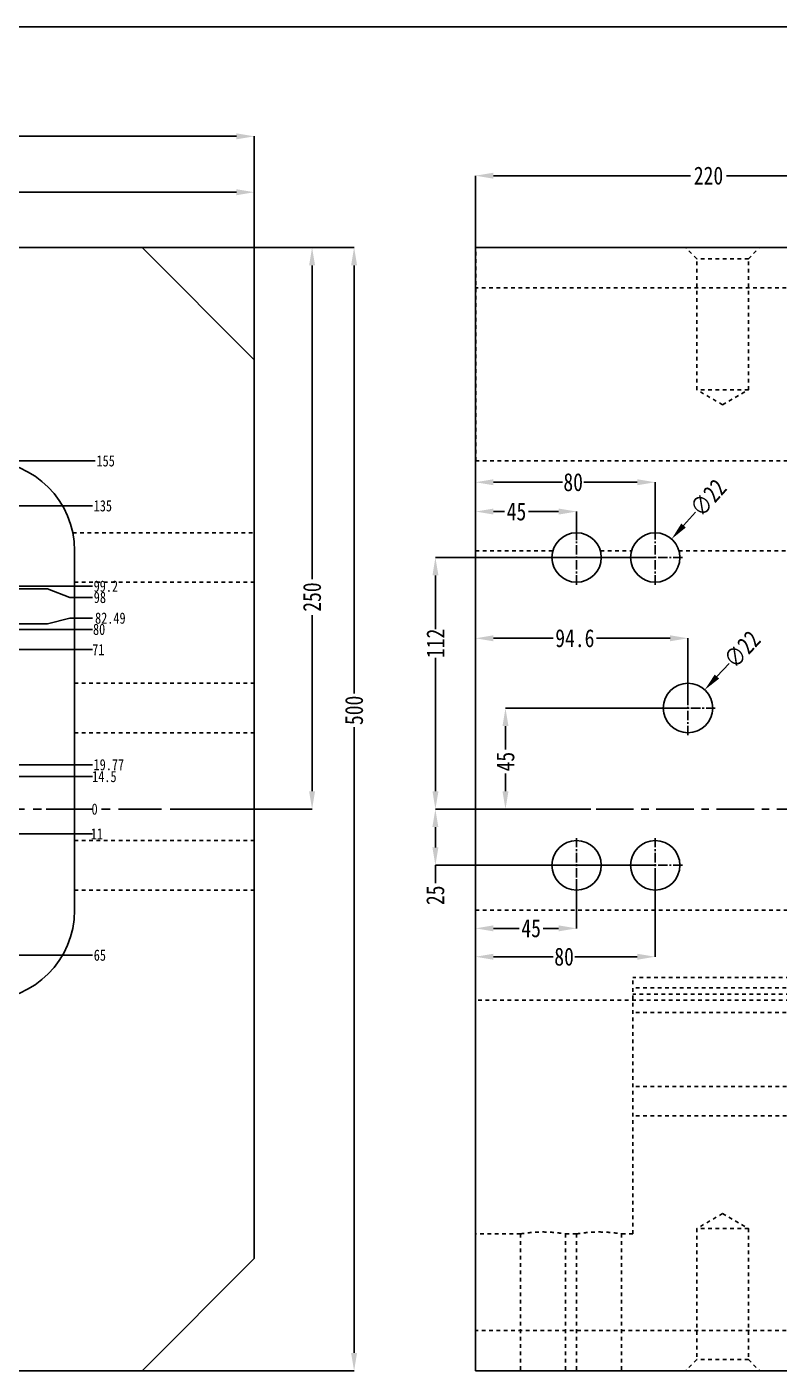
# Model space of a CAD drawing. Header units: millimetres. Extents: x 1803 to 4269, y -6912 to 1836.
# Drawn here: x 3053 to 3388, y -4377 to -3779 of the extents above; entities that cross this region are included whole.
import ezdxf

# ---------------------------------------------------------------- set-up
doc = ezdxf.new("R2010")
doc.units = ezdxf.units.MM
doc.header["$LTSCALE"] = 16.335
doc.header["$PDMODE"] = 3
doc.header["$PDSIZE"] = 0.3125
doc.linetypes.add('CENTER', pattern=[0.6, 0.375, -0.075, 0.075, -0.075])
doc.linetypes.add('HIDDEN', pattern=[0.2, 0.1, -0.1])
doc.layers.get('0').update_dxf_attribs({"linetype": 'CONTINUOUS'})
doc.layers.get('Defpoints').update_dxf_attribs({"linetype": 'CONTINUOUS'})
doc.layers.add('DEFAULT_2', color=8, linetype='HIDDEN')
doc.styles.get("Standard").update_dxf_attribs({"font": 'txt', "width": 0.8})
doc.dimstyles.new('11', dxfattribs={"dimtxt": 8, "dimasz": 8, "dimexe": 0, "dimexo": 0, "dimgap": 0, "dimtad": 0, "dimdsep": 46, "dimtxsty": 'Standard', "dimcen": 0, "dimclrd": 4, "dimclre": 4, "dimclrt": 6, "dimazin": 0, "dimtp": 0.01, "dimtm": 0.01, "dimtfac": 1, "dimtofl": 0, "dimtmove": 0, "dimatfit": 3, "dimfxl": 0, "dimtolj": 1, "dimarcsym": 0})

# ---------------------------------------------------------------- blocks, each defined once
blk = doc.blocks.new('*D917')
at = {"color": 4, "lineweight": -2}
for p, q in [((3252.61, -3876.76), (3252.61, -3844.82)), ((3260.61, -3844.82), (3348.35, -3844.82)), ((3464.61, -3844.82), (3364.35, -3844.82)), ((3472.61, -3876.76), (3472.61, -3844.82))]:
    blk.add_line(p, q, dxfattribs=at)
at = {"color": 4}
for points in [[(3260.61, -3843.49), (3260.61, -3846.15), (3252.61, -3844.82)], [(3464.61, -3843.49), (3464.61, -3846.15), (3472.61, -3844.82)]]:
    blk.add_solid(points, dxfattribs=at)
at = {"layer": 'Defpoints', "color": 0}
for p in [(3252.61, -3844.82), (3252.61, -3876.76), (3472.61, -3876.76)]:
    blk.add_point(p, dxfattribs=at)
at = {"color": 6, "insert": (3356.35, -3844.82), "char_height": 8, "attachment_point": 5}
blk.add_mtext('\\A1;220', dxfattribs=at)
blk = doc.blocks.new('*D919')
at = {"color": 4, "lineweight": -2}
blk.add_line((3350.53, -3994.56), (3345.22, -4000.54), dxfattribs=at)
at = {"color": 4}
blk.add_solid([(3344.22, -3999.66), (3346.22, -4001.43), (3339.91, -4006.53)], dxfattribs=at)
at = {"layer": 'Defpoints', "color": 0}
for p in [(3339.91, -4006.53), (3325.31, -4022.98)]:
    blk.add_point(p, dxfattribs=at)
at = {"color": 6, "insert": (3356.19, -3988.17), "char_height": 8, "attachment_point": 5, "rotation": 48.42147}
blk.add_mtext('\\A1;∅22', dxfattribs=at)
blk = doc.blocks.new('*D920')
at = {"color": 4, "lineweight": -2}
for p, q in [((3332.61, -4014.76), (3234.76, -4014.76)), ((3234.76, -4022.76), (3234.76, -4046.58)), ((3234.76, -4118.76), (3234.76, -4059.38)), ((3304.02, -4126.76), (3234.76, -4126.76))]:
    blk.add_line(p, q, dxfattribs=at)
at = {"color": 4}
for points in [[(3233.43, -4022.76), (3236.1, -4022.76), (3234.76, -4014.76)], [(3233.43, -4118.76), (3236.1, -4118.76), (3234.76, -4126.76)]]:
    blk.add_solid(points, dxfattribs=at)
at = {"layer": 'Defpoints', "color": 0}
for p in [(3332.61, -4014.76), (3234.76, -4126.76), (3304.02, -4126.76)]:
    blk.add_point(p, dxfattribs=at)
at = {"color": 6, "insert": (3234.76, -4052.98), "char_height": 8, "attachment_point": 5, "rotation": 90}
blk.add_mtext('\\A1;112', dxfattribs=at)
blk = doc.blocks.new('*D921')
at = {"color": 4, "lineweight": -2}
for p, q in [((3347.21, -4081.76), (3265.94, -4081.76)), ((3265.94, -4089.76), (3265.94, -4100.28)), ((3265.94, -4118.76), (3265.94, -4110.95)), ((3304.02, -4126.76), (3265.94, -4126.76))]:
    blk.add_line(p, q, dxfattribs=at)
at = {"color": 4}
for points in [[(3264.61, -4089.76), (3267.28, -4089.76), (3265.94, -4081.76)], [(3264.61, -4118.76), (3267.28, -4118.76), (3265.94, -4126.76)]]:
    blk.add_solid(points, dxfattribs=at)
at = {"layer": 'Defpoints', "color": 0}
for p in [(3347.21, -4081.76), (3265.94, -4126.76), (3304.02, -4126.76)]:
    blk.add_point(p, dxfattribs=at)
at = {"color": 6, "insert": (3265.94, -4105.61), "char_height": 8, "attachment_point": 5, "rotation": 90}
blk.add_mtext('\\A1;45', dxfattribs=at)
blk = doc.blocks.new('*D922')
at = {"color": 4, "lineweight": -2}
for p, q in [((3304.02, -4126.76), (3234.73, -4126.76)), ((3234.73, -4134.76), (3234.73, -4143.76)), ((3332.61, -4151.76), (3234.73, -4151.76)), ((3234.73, -4151.76), (3234.73, -4159.76))]:
    blk.add_line(p, q, dxfattribs=at)
at = {"color": 4}
for points in [[(3233.4, -4134.76), (3236.07, -4134.76), (3234.73, -4126.76)], [(3233.4, -4143.76), (3236.07, -4143.76), (3234.73, -4151.76)]]:
    blk.add_solid(points, dxfattribs=at)
at = {"layer": 'Defpoints', "color": 0}
for p in [(3304.02, -4126.76), (3234.73, -4151.76), (3332.61, -4151.76)]:
    blk.add_point(p, dxfattribs=at)
at = {"color": 6, "insert": (3234.73, -4165.09), "char_height": 8, "attachment_point": 5, "rotation": 90}
blk.add_mtext('\\A1;25', dxfattribs=at)
blk = doc.blocks.new('*D923')
at = {"color": 4, "lineweight": -2}
for p, q in [((3332.61, -4156.09), (3332.61, -4192.45)), ((3252.61, -4181.77), (3252.61, -4192.45)), ((3260.61, -4192.45), (3287.24, -4192.45)), ((3324.61, -4192.45), (3296.84, -4192.45))]:
    blk.add_line(p, q, dxfattribs=at)
at = {"color": 4}
for points in [[(3260.61, -4191.11), (3260.61, -4193.78), (3252.61, -4192.45)], [(3324.61, -4191.11), (3324.61, -4193.78), (3332.61, -4192.45)]]:
    blk.add_solid(points, dxfattribs=at)
at = {"layer": 'Defpoints', "color": 0}
for p in [(3332.61, -4156.09), (3252.61, -4181.77), (3252.61, -4192.45)]:
    blk.add_point(p, dxfattribs=at)
at = {"color": 6, "insert": (3292.04, -4192.45), "char_height": 8, "attachment_point": 5}
blk.add_mtext('\\A1;80', dxfattribs=at)
blk = doc.blocks.new('*D924')
at = {"color": 4, "lineweight": -2}
for p, q in [((3297.61, -4158.89), (3297.61, -4179.81)), ((3252.61, -4163.36), (3252.61, -4179.81)), ((3260.61, -4179.81), (3272.03, -4179.81)), ((3289.61, -4179.81), (3282.69, -4179.81))]:
    blk.add_line(p, q, dxfattribs=at)
at = {"color": 4}
for points in [[(3260.61, -4178.48), (3260.61, -4181.14), (3252.61, -4179.81)], [(3289.61, -4178.48), (3289.61, -4181.14), (3297.61, -4179.81)]]:
    blk.add_solid(points, dxfattribs=at)
at = {"layer": 'Defpoints', "color": 0}
for p in [(3297.61, -4158.89), (3252.61, -4163.36), (3252.61, -4179.81)]:
    blk.add_point(p, dxfattribs=at)
at = {"color": 6, "insert": (3277.36, -4179.81), "char_height": 8, "attachment_point": 5}
blk.add_mtext('\\A1;45', dxfattribs=at)
blk = doc.blocks.new('*D925')
at = {"color": 4, "lineweight": -2}
for p, q in [((3252.61, -4066.57), (3252.61, -4050.72)), ((3260.61, -4050.72), (3287.23, -4050.72)), ((3339.21, -4050.72), (3306.43, -4050.72)), ((3347.21, -4077.96), (3347.21, -4050.72))]:
    blk.add_line(p, q, dxfattribs=at)
at = {"color": 4}
for points in [[(3260.61, -4049.38), (3260.61, -4052.05), (3252.61, -4050.72)], [(3339.21, -4049.38), (3339.21, -4052.05), (3347.21, -4050.72)]]:
    blk.add_solid(points, dxfattribs=at)
at = {"layer": 'Defpoints', "color": 0}
for p in [(3252.61, -4050.72), (3252.61, -4066.57), (3347.21, -4077.96)]:
    blk.add_point(p, dxfattribs=at)
at = {"color": 6, "insert": (3296.83, -4050.72), "char_height": 8, "attachment_point": 5}
blk.add_mtext('\\A1;94.6', dxfattribs=at)
blk = doc.blocks.new('*D926')
at = {"color": 4, "lineweight": -2}
for p, q in [((3252.61, -3999.17), (3252.61, -3994.31)), ((3260.61, -3994.31), (3265.52, -3994.31)), ((3289.61, -3994.31), (3276.19, -3994.31)), ((3297.61, -4007.01), (3297.61, -3994.31))]:
    blk.add_line(p, q, dxfattribs=at)
at = {"color": 4}
for points in [[(3260.61, -3992.98), (3260.61, -3995.64), (3252.61, -3994.31)], [(3289.61, -3992.98), (3289.61, -3995.64), (3297.61, -3994.31)]]:
    blk.add_solid(points, dxfattribs=at)
at = {"layer": 'Defpoints', "color": 0}
for p in [(3252.61, -3994.31), (3252.61, -3999.17), (3297.61, -4007.01)]:
    blk.add_point(p, dxfattribs=at)
at = {"color": 6, "insert": (3270.85, -3994.31), "char_height": 8, "attachment_point": 5}
blk.add_mtext('\\A1;45', dxfattribs=at)
blk = doc.blocks.new('*D927')
at = {"color": 4, "lineweight": -2}
for p, q in [((3252.61, -3999.17), (3252.61, -3981.26)), ((3260.61, -3981.26), (3291.29, -3981.26)), ((3324.61, -3981.26), (3300.89, -3981.26)), ((3332.61, -4002.66), (3332.61, -3981.26))]:
    blk.add_line(p, q, dxfattribs=at)
at = {"color": 4}
for points in [[(3260.61, -3979.93), (3260.61, -3982.6), (3252.61, -3981.26)], [(3324.61, -3979.93), (3324.61, -3982.6), (3332.61, -3981.26)]]:
    blk.add_solid(points, dxfattribs=at)
at = {"layer": 'Defpoints', "color": 0}
for p in [(3332.61, -3981.26), (3252.61, -3999.17), (3332.61, -4002.66)]:
    blk.add_point(p, dxfattribs=at)
at = {"color": 6, "insert": (3296.09, -3981.26), "char_height": 8, "attachment_point": 5}
blk.add_mtext('\\A1;80', dxfattribs=at)
blk = doc.blocks.new('*D928')
at = {"color": 4, "lineweight": -2}
blk.add_line((3365.5, -4061.89), (3360.08, -4067.78), dxfattribs=at)
at = {"color": 4}
blk.add_solid([(3359.1, -4066.88), (3361.06, -4068.68), (3354.66, -4073.66)], dxfattribs=at)
at = {"layer": 'Defpoints', "color": 0}
for p in [(3354.66, -4073.66), (3339.76, -4089.85)]:
    blk.add_point(p, dxfattribs=at)
at = {"color": 6, "insert": (3371.28, -4055.62), "char_height": 8, "attachment_point": 5, "rotation": 47.35935}
blk.add_mtext('\\A1;∅22', dxfattribs=at)
blk = doc.blocks.new('*D930')
at = {"color": 4, "lineweight": -2}
for p, q in [((2484.12, -3926.76), (2484.12, -3827.3)), ((2492.12, -3827.3), (2770.84, -3827.3)), ((3146.12, -3827.3), (2786.84, -3827.3)), ((3154.12, -3926.76), (3154.12, -3827.3))]:
    blk.add_line(p, q, dxfattribs=at)
at = {"color": 4}
for points in [[(2492.12, -3825.97), (2492.12, -3828.64), (2484.12, -3827.3)], [(3146.12, -3825.97), (3146.12, -3828.64), (3154.12, -3827.3)]]:
    blk.add_solid(points, dxfattribs=at)
at = {"layer": 'Defpoints', "color": 0}
for p in [(2484.12, -3827.3), (2484.12, -3926.76), (3154.12, -3926.76)]:
    blk.add_point(p, dxfattribs=at)
at = {"color": 6, "insert": (2778.84, -3827.3), "char_height": 8, "attachment_point": 5}
blk.add_mtext('\\A1;670', dxfattribs=at)
blk = doc.blocks.new('*D931')
at = {"color": 4, "lineweight": -2}
for p, q in [((2819.12, -3876.76), (2819.12, -3852.19)), ((2827.12, -3852.19), (2918.6, -3852.19)), ((3146.12, -3852.19), (2935.67, -3852.19)), ((3154.12, -3926.76), (3154.12, -3852.19))]:
    blk.add_line(p, q, dxfattribs=at)
at = {"color": 4}
for points in [[(2827.12, -3850.86), (2827.12, -3853.53), (2819.12, -3852.19)], [(3146.12, -3850.86), (3146.12, -3853.53), (3154.12, -3852.19)]]:
    blk.add_solid(points, dxfattribs=at)
at = {"layer": 'Defpoints', "color": 0}
for p in [(2819.12, -3852.19), (2819.12, -3876.76), (3154.12, -3926.76)]:
    blk.add_point(p, dxfattribs=at)
at = {"color": 6, "insert": (2927.14, -3852.19), "char_height": 8, "attachment_point": 5}
blk.add_mtext('\\A1;335', dxfattribs=at)
blk = doc.blocks.new('*D932')
at = {"color": 4, "lineweight": -2}
for p, q in [((3104.12, -3876.76), (3179.84, -3876.76)), ((3179.84, -3884.76), (3179.84, -4024.36)), ((3179.84, -4118.76), (3179.84, -4040.36)), ((3120.52, -4126.76), (3179.84, -4126.76))]:
    blk.add_line(p, q, dxfattribs=at)
at = {"color": 4}
for points in [[(3178.5, -3884.76), (3181.17, -3884.76), (3179.84, -3876.76)], [(3178.5, -4118.76), (3181.17, -4118.76), (3179.84, -4126.76)]]:
    blk.add_solid(points, dxfattribs=at)
at = {"layer": 'Defpoints', "color": 0}
for p in [(3104.12, -3876.76), (3120.52, -4126.76), (3179.84, -4126.76)]:
    blk.add_point(p, dxfattribs=at)
at = {"color": 6, "insert": (3179.84, -4032.36), "char_height": 8, "attachment_point": 5, "rotation": 90}
blk.add_mtext('\\A1;250', dxfattribs=at)
blk = doc.blocks.new('*D933')
at = {"color": 4, "lineweight": -2}
for p, q in [((3104.12, -3876.76), (3198.55, -3876.76)), ((3198.55, -3884.76), (3198.55, -4075.31)), ((3198.55, -4368.76), (3198.55, -4090.25)), ((3104.12, -4376.76), (3198.55, -4376.76))]:
    blk.add_line(p, q, dxfattribs=at)
at = {"color": 4}
for points in [[(3197.21, -3884.76), (3199.88, -3884.76), (3198.55, -3876.76)], [(3197.21, -4368.76), (3199.88, -4368.76), (3198.55, -4376.76)]]:
    blk.add_solid(points, dxfattribs=at)
at = {"layer": 'Defpoints', "color": 0}
for p in [(3104.12, -3876.76), (3104.12, -4376.76), (3198.55, -4376.76)]:
    blk.add_point(p, dxfattribs=at)
at = {"color": 6, "insert": (3198.55, -4082.78), "char_height": 8, "attachment_point": 5, "rotation": 90}
blk.add_mtext('\\A1;500', dxfattribs=at)
blk = doc.blocks.new('*D938')
at = {"color": 4, "lineweight": -2}
blk.add_line((3061.42, -4126.76), (3082.01, -4126.76), dxfattribs=at)
at = {"layer": 'Defpoints', "color": 0}
for p in [(2819.12, -4126.76), (3061.42, -4126.76), (3082.01, -4126.76)]:
    blk.add_point(p, dxfattribs=at)
at = {"color": 6, "insert": (3083.01, -4126.76), "char_height": 5, "attachment_point": 5}
blk.add_mtext('\\A1;0', dxfattribs=at)
blk = doc.blocks.new('*D939')
at = {"color": 4, "lineweight": -2}
blk.add_line((2877.54, -4112.26), (3082.01, -4112.26), dxfattribs=at)
at = {"layer": 'Defpoints', "color": 0}
for p in [(2877.54, -4112.26), (3082.01, -4112.26), (2819.12, -4126.76)]:
    blk.add_point(p, dxfattribs=at)
at = {"color": 6, "insert": (3087.35, -4112.26), "char_height": 5, "attachment_point": 5}
blk.add_mtext('\\A1;14.5', dxfattribs=at)
blk = doc.blocks.new('*D940')
at = {"color": 4, "lineweight": -2}
blk.add_line((2932.25, -4106.99), (3082.01, -4106.99), dxfattribs=at)
at = {"layer": 'Defpoints', "color": 0}
for p in [(2932.25, -4106.99), (3082.01, -4106.99), (2819.12, -4126.76)]:
    blk.add_point(p, dxfattribs=at)
at = {"color": 6, "insert": (3089.35, -4106.99), "char_height": 5, "attachment_point": 5}
blk.add_mtext('\\A1;19.77', dxfattribs=at)
blk = doc.blocks.new('*D941')
at = {"color": 4, "lineweight": -2}
blk.add_line((2826.84, -4055.76), (3082.01, -4055.76), dxfattribs=at)
at = {"layer": 'Defpoints', "color": 0}
for p in [(2826.84, -4055.76), (3082.01, -4055.76), (2819.12, -4126.76)]:
    blk.add_point(p, dxfattribs=at)
at = {"color": 6, "insert": (3084.68, -4055.76), "char_height": 5, "attachment_point": 5}
blk.add_mtext('\\A1;71', dxfattribs=at)
blk = doc.blocks.new('*D942')
at = {"color": 4, "lineweight": -2}
blk.add_line((2966.71, -4046.76), (3082.01, -4046.76), dxfattribs=at)
at = {"layer": 'Defpoints', "color": 0}
for p in [(2966.71, -4046.76), (3082.01, -4046.76), (2819.12, -4126.76)]:
    blk.add_point(p, dxfattribs=at)
at = {"color": 6, "insert": (3085.01, -4046.76), "char_height": 5, "attachment_point": 5}
blk.add_mtext('\\A1;80', dxfattribs=at)
blk = doc.blocks.new('*D943')
at = {"color": 4, "lineweight": -2}
for p, q in [((2897.2, -4044.27), (3062.01, -4044.27)), ((3062.01, -4044.27), (3072.01, -4041.76)), ((3072.01, -4041.76), (3082.01, -4041.76))]:
    blk.add_line(p, q, dxfattribs=at)
at = {"layer": 'Defpoints', "color": 0}
for p in [(2897.2, -4044.27), (3082.01, -4041.76), (2819.12, -4126.76)]:
    blk.add_point(p, dxfattribs=at)
at = {"color": 6, "insert": (3090.01, -4041.76), "char_height": 5, "attachment_point": 5}
blk.add_mtext('\\A1;82.49', dxfattribs=at)
blk = doc.blocks.new('*D944')
at = {"color": 4, "lineweight": -2}
blk.add_line((2846.86, -4027.56), (3082.01, -4027.56), dxfattribs=at)
at = {"layer": 'Defpoints', "color": 0}
for p in [(2846.86, -4027.56), (3082.01, -4027.56), (2819.12, -4126.76)]:
    blk.add_point(p, dxfattribs=at)
at = {"color": 6, "insert": (3088.01, -4027.56), "char_height": 5, "attachment_point": 5}
blk.add_mtext('\\A1;99.2', dxfattribs=at)
blk = doc.blocks.new('*D945')
at = {"color": 4, "lineweight": -2}
for p, q in [((2951.12, -4028.76), (3062.01, -4028.76)), ((3062.01, -4028.76), (3072.01, -4032.56)), ((3072.01, -4032.56), (3082.01, -4032.56))]:
    blk.add_line(p, q, dxfattribs=at)
at = {"layer": 'Defpoints', "color": 0}
for p in [(2951.12, -4028.76), (3082.01, -4032.56), (2819.12, -4126.76)]:
    blk.add_point(p, dxfattribs=at)
at = {"color": 6, "insert": (3085.35, -4032.56), "char_height": 5, "attachment_point": 5}
blk.add_mtext('\\A1;98', dxfattribs=at)
blk = doc.blocks.new('*D946')
at = {"color": 4, "lineweight": -2}
blk.add_line((2899.12, -3991.76), (3082.01, -3991.76), dxfattribs=at)
at = {"layer": 'Defpoints', "color": 0}
for p in [(2899.12, -3991.76), (3082.01, -3991.76), (2819.12, -4126.76)]:
    blk.add_point(p, dxfattribs=at)
at = {"color": 6, "insert": (3086.68, -3991.76), "char_height": 5, "attachment_point": 5}
blk.add_mtext('\\A1;135', dxfattribs=at)
blk = doc.blocks.new('*D947')
at = {"color": 4, "lineweight": -2}
blk.add_line((2855.63, -4137.76), (3082.01, -4137.76), dxfattribs=at)
at = {"layer": 'Defpoints', "color": 0}
for p in [(2819.12, -4126.76), (2855.63, -4137.76), (3082.01, -4137.76)]:
    blk.add_point(p, dxfattribs=at)
at = {"color": 6, "insert": (3084.01, -4137.76), "char_height": 5, "attachment_point": 5}
blk.add_mtext('\\A1;11', dxfattribs=at)
blk = doc.blocks.new('*D948')
at = {"color": 4, "lineweight": -2}
blk.add_line((2899.12, -4191.76), (3082.01, -4191.76), dxfattribs=at)
at = {"layer": 'Defpoints', "color": 0}
for p in [(2819.12, -4126.76), (2899.12, -4191.76), (3082.01, -4191.76)]:
    blk.add_point(p, dxfattribs=at)
at = {"color": 6, "insert": (3085.35, -4191.76), "char_height": 5, "attachment_point": 5}
blk.add_mtext('\\A1;65', dxfattribs=at)
blk = doc.blocks.new('*D960')
at = {"color": 4, "lineweight": -2}
blk.add_line((2825.72, -3971.76), (3083.26, -3971.76), dxfattribs=at)
at = {"layer": 'Defpoints', "color": 0}
for p in [(2825.72, -3971.76), (3083.26, -3971.76), (2819.12, -4126.76)]:
    blk.add_point(p, dxfattribs=at)
at = {"color": 6, "insert": (3087.93, -3971.76), "char_height": 5, "attachment_point": 5}
blk.add_mtext('\\A1;155', dxfattribs=at)

msp = doc.modelspace()

# ---------------------------------------------------------------- linework, layer by layer
at = {"color": 7, "linetype": 'Continuous'}
for p, q in [((2534.12, -3876.755), (3104.12, -3876.755)), ((3154.12, -3926.755), (3104.12, -3876.755)), ((3252.61, -4376.755), (3252.61, -3876.755)), ((3252.61, -3876.755), (3472.61, -3876.755)), ((3154.12, -4326.755), (3154.12, -3926.755)), ((3074.12, -4171.755), (3074.12, -4011.755)), ((3104.12, -4376.755), (3154.12, -4326.755)), ((2534.12, -4376.755), (3104.12, -4376.755)), ((3252.61, -4376.755), (3472.61, -4376.755))]:
    msp.add_line(p, q, dxfattribs=at)
at = {"color": 1, "linetype": 'CENTER', "ltscale": 0.684175}
for p, q in [((3297.61, -4026.855), (3297.61, -4002.655)), ((3332.61, -4026.855), (3332.61, -4002.655)), ((3285.51, -4014.755), (3309.71, -4014.755)), ((3320.51, -4014.755), (3344.71, -4014.755)), ((3347.21, -4093.855), (3347.21, -4069.655)), ((3335.11, -4081.755), (3359.31, -4081.755)), ((3297.61, -4163.855), (3297.61, -4139.655)), ((3332.61, -4163.855), (3332.61, -4139.655)), ((3285.51, -4151.755), (3309.71, -4151.755)), ((3320.51, -4151.755), (3344.71, -4151.755))]:
    msp.add_line(p, q, dxfattribs=at)
at = {"color": 1, "linetype": 'CENTER', "ltscale": 3.109887}
msp.add_line((2484.12, -4126.755), (3154.12, -4126.755), dxfattribs=at)
at = {"color": 1, "linetype": 'CENTER', "ltscale": 2.7367}
msp.add_line((3252.61, -4126.755), (3472.61, -4126.755), dxfattribs=at)
msp.add_lwpolyline([(2396.352, -3778.604), (3565.026, -3778.604), (3565.026, -4759.09), (2396.352, -4759.09)], close=True)
at = {"color": 7, "linetype": 'Continuous'}
for centre in [(3297.61, -4014.755), (3332.61, -4014.755), (3347.21, -4081.755), (3297.61, -4151.755), (3332.61, -4151.755)]:
    msp.add_circle(centre, 11, dxfattribs=at)
for centre, start, end in [((3034.12, -4011.755), 0, 90), ((3034.12, -4171.755), 270, 0)]:
    msp.add_arc(centre, 40, start, end, dxfattribs=at)
at = {"layer": 'DEFAULT_2', "color": 8, "linetype": 'HIDDEN'}
for p, q in [((3252.71, -3971.755), (3252.71, -3876.755)), ((3351.11, -3881.755), (3346.11, -3876.755)), ((3374.11, -3881.755), (3379.11, -3876.755)), ((3351.11, -3940.116), (3351.11, -3881.755)), ((3374.11, -3881.755), (3351.11, -3881.755)), ((3374.11, -3940.116), (3374.11, -3881.755)), ((3472.61, -3894.755), (3252.61, -3894.755)), ((3362.61, -3946.755), (3351.11, -3940.116)), ((3374.11, -3940.116), (3351.11, -3940.116)), ((3362.61, -3946.755), (3374.11, -3940.116)), ((3252.61, -3971.755), (3392.61, -3971.755)), ((3073.311, -4003.755), (3154.12, -4003.755)), ((3252.61, -4011.755), (3287.027, -4011.755)), ((3308.193, -4011.755), (3322.027, -4011.755)), ((3343.193, -4011.755), (3392.61, -4011.755)), ((3074.12, -4025.755), (3154.12, -4025.755)), ((3074.12, -4070.755), (3154.12, -4070.755)), ((3074.12, -4092.755), (3154.12, -4092.755)), ((3074.12, -4140.755), (3154.12, -4140.755)), ((3074.12, -4162.755), (3154.12, -4162.755)), ((3252.61, -4171.755), (3392.61, -4171.755)), ((3392.61, -4201.755), (3322.61, -4201.755)), ((3322.61, -4315.805), (3322.61, -4201.755)), ((3472.61, -4206.255), (3322.61, -4206.255)), ((3392.61, -4211.755), (3252.61, -4211.755)), ((3392.61, -4209.089), (3322.61, -4209.089)), ((3472.61, -4217.255), (3322.61, -4217.255)), ((3459.61, -4250.255), (3322.61, -4250.255)), ((3459.61, -4263.255), (3322.61, -4263.255)), ((3362.61, -4306.755), (3351.11, -4313.395)), ((3362.61, -4306.755), (3374.11, -4313.395)), ((3272.61, -4315.805), (3252.61, -4315.805)), ((3272.61, -4315.805), (3272.61, -4376.755)), ((3297.61, -4315.805), (3292.61, -4315.805)), ((3292.61, -4315.805), (3292.61, -4376.755)), ((3297.61, -4315.805), (3297.61, -4376.755)), ((3322.61, -4315.805), (3317.61, -4315.805)), ((3317.61, -4315.805), (3317.61, -4376.755)), ((3374.11, -4313.395), (3351.11, -4313.395)), ((3351.11, -4313.395), (3351.11, -4371.755)), ((3374.11, -4313.395), (3374.11, -4371.755)), ((3472.61, -4358.755), (3252.61, -4358.755)), ((3351.11, -4371.755), (3346.11, -4376.755)), ((3374.11, -4371.755), (3351.11, -4371.755)), ((3374.11, -4371.755), (3379.11, -4376.755))]:
    msp.add_line(p, q, dxfattribs=at)
for points, knots in [([(3272.61, -4315.805), (3272.614, -4315.803), (3272.631, -4315.804), (3272.666, -4315.794), (3272.727, -4315.786), (3272.854, -4315.764), (3273.073, -4315.729), (3273.403, -4315.676), (3273.821, -4315.612), (3274.324, -4315.539), (3274.906, -4315.459), (3275.823, -4315.343), (3277.121, -4315.203), (3278.827, -4315.066), (3280.681, -4314.974), (3281.959, -4314.952), (3282.61, -4314.952)], [0, 0, 0, 0, 0.0012159, 0.0048633, 0.0109421, 0.0194437, 0.0435709, 0.0769326, 0.1192036, 0.1699327, 0.2285782, 0.2945891, 0.4460066, 0.6184307, 0.8055973, 1, 1, 1, 1]), ([(3282.61, -4314.952), (3283.261, -4314.952), (3284.539, -4314.974), (3286.393, -4315.066), (3288.099, -4315.203), (3289.397, -4315.343), (3290.315, -4315.459), (3290.897, -4315.539), (3291.399, -4315.612), (3291.817, -4315.676), (3292.112, -4315.723), (3292.301, -4315.754), (3292.41, -4315.772), (3292.491, -4315.784), (3292.56, -4315.799), (3292.58, -4315.796), (3292.613, -4315.808), (3292.61, -4315.805)], [0, 0, 0, 0, 0.1944014, 0.3815699, 0.5539991, 0.7054176, 0.7714286, 0.8300729, 0.8808002, 0.9230703, 0.9564307, 0.9696677, 0.9805567, 0.9890581, 0.9951369, 0.9987842, 1, 1, 1, 1]), ([(3297.61, -4315.805), (3297.614, -4315.803), (3297.631, -4315.804), (3297.666, -4315.794), (3297.727, -4315.786), (3297.854, -4315.764), (3298.073, -4315.729), (3298.403, -4315.676), (3298.821, -4315.612), (3299.324, -4315.539), (3299.906, -4315.459), (3300.823, -4315.343), (3302.121, -4315.203), (3303.827, -4315.066), (3305.681, -4314.974), (3306.959, -4314.952), (3307.61, -4314.952)], [0, 0, 0, 0, 0.0012159, 0.0048633, 0.0109421, 0.0194437, 0.0435709, 0.0769326, 0.1192036, 0.1699327, 0.2285782, 0.2945891, 0.4460066, 0.6184307, 0.8055973, 1, 1, 1, 1]), ([(3307.61, -4314.952), (3308.261, -4314.952), (3309.539, -4314.974), (3311.393, -4315.066), (3313.099, -4315.203), (3314.397, -4315.343), (3315.315, -4315.459), (3315.897, -4315.539), (3316.399, -4315.612), (3316.817, -4315.676), (3317.112, -4315.723), (3317.301, -4315.754), (3317.41, -4315.772), (3317.491, -4315.784), (3317.56, -4315.799), (3317.58, -4315.796), (3317.613, -4315.808), (3317.61, -4315.805)], [0, 0, 0, 0, 0.1944014, 0.3815699, 0.5539991, 0.7054176, 0.7714286, 0.8300729, 0.8808002, 0.9230703, 0.9564307, 0.9696677, 0.9805567, 0.9890581, 0.9951369, 0.9987842, 1, 1, 1, 1])]:
    msp.add_open_spline(points, degree=3, knots=knots, dxfattribs=at)

# ---------------------------------------------------------------- dimensions: what is measured, and where the dimension line sits
for base, p1, p2, picture, middle in [((2484.12, -3827.302), (3154.12, -3926.755), (2484.12, -3926.755), '*D930', (2778.84, -3827.302)), ((3252.61, -3844.819), (3472.61, -3876.755), (3252.61, -3876.755), '*D917', (3356.354, -3844.819)), ((2819.12, -3852.194), (3154.12, -3926.755), (2819.12, -3876.755), '*D931', (2927.138, -3852.194)), ((3332.61, -3981.263), (3252.61, -3999.167), (3332.61, -4002.655), '*D927', (3296.095, -3981.263)), ((3252.61, -3994.311), (3297.61, -4007.012), (3252.61, -3999.167), '*D926', (3270.852, -3994.311)), ((3252.61, -4050.715), (3347.21, -4077.962), (3252.61, -4066.566), '*D925', (3296.83, -4050.715)), ((3252.61, -4192.446), (3332.61, -4156.095), (3252.61, -4181.768), '*D923', (3292.041, -4192.446)), ((3252.61, -4179.809), (3297.61, -4158.886), (3252.61, -4163.362), '*D924', (3277.36, -4179.809))]:
    dim = msp.add_linear_dim(base=base, p1=p1, p2=p2, dimstyle='11', override={"dimfxl": 1.25, "dimarcsym": 1})
    dim.commit()
    dim.dimension.update_dxf_attribs({"geometry": picture, "text_midpoint": middle, "dimtype": 160})
for base, p1, p2, picture, middle in [((3179.837, -4126.755), (3104.12, -3876.755), (3120.518, -4126.755), '*D932', (3179.837, -4032.364)), ((3198.547, -4376.755), (3104.12, -3876.755), (3104.12, -4376.755), '*D933', (3198.547, -4082.779)), ((3234.763, -4126.755), (3332.61, -4014.755), (3304.018, -4126.755), '*D920', (3234.763, -4052.978)), ((3265.942, -4126.755), (3347.21, -4081.755), (3304.018, -4126.755), '*D921', (3265.942, -4105.615)), ((3234.734, -4151.755), (3304.018, -4126.755), (3332.61, -4151.755), '*D922', (3234.734, -4165.089))]:
    dim = msp.add_linear_dim(base=base, p1=p1, p2=p2, angle=90, dimstyle='11', override={"dimfxl": 1.25, "dimarcsym": 1})
    dim.commit()
    dim.dimension.update_dxf_attribs({"geometry": picture, "text_midpoint": middle, "dimtype": 160})
for feature_location, offset, origin, picture, middle in [((2825.72, -3971.755), (257.539, 0), (2819.12, -4126.755), '*D960', (3087.926, -3971.755)), ((2899.12, -3991.755), (182.895, 0), (2819.12, -4126.755), '*D946', (3086.681, -3991.755)), ((2846.863, -4027.555), (235.151, 0), (2819.12, -4126.755), '*D944', (3088.014, -4027.555)), ((2951.12, -4028.755), (130.895, -3.8), (2819.12, -4126.755), '*D945', (3085.348, -4032.555)), ((2897.201, -4044.269), (184.813, 2.513), (2819.12, -4126.755), '*D943', (3090.014, -4041.755)), ((2966.71, -4046.755), (115.304, 0), (2819.12, -4126.755), '*D942', (3085.014, -4046.755)), ((2826.843, -4055.755), (255.171, 0), (2819.12, -4126.755), '*D941', (3084.681, -4055.755)), ((2932.255, -4106.987), (149.76, 0), (2819.12, -4126.755), '*D940', (3089.348, -4106.987)), ((2877.539, -4112.255), (204.476, 0), (2819.12, -4126.755), '*D939', (3087.348, -4112.255)), ((3061.419460894, -4126.755352639), (20.594882222, 0), (2819.119552669, -4126.755352639), '*D938', (3083.014343116, -4126.755352639)), ((2855.633, -4137.755), (226.381, 0), (2819.12, -4126.755), '*D947', (3084.014, -4137.755)), ((2899.12, -4191.755), (182.895, 0), (2819.12, -4126.755), '*D948', (3085.348, -4191.755))]:
    dim = msp.add_ordinate_dim(feature_location=feature_location, offset=offset, dtype=0, origin=origin, dimstyle='11', override={"dimtxt": 5, "dimasz": 5, "dimfxl": 1.25, "dimarcsym": 1})
    dim.commit()
    dim.dimension.update_dxf_attribs({"geometry": picture, "text_midpoint": middle})
for p1, p2, picture, middle in [((3325.31, -4022.984), (3339.91, -4006.527), '*D919', (3356.192, -3988.175)), ((3339.759, -4089.847), (3354.661, -4073.664), '*D928', (3371.28, -4055.616))]:
    dim = msp.add_diameter_dim_2p(p1=p1, p2=p2, dimstyle='11', override={"dimfxl": 1.25, "dimarcsym": 1})
    dim.commit()
    dim.dimension.update_dxf_attribs({"geometry": picture, "text_midpoint": middle})

doc.saveas('drawing.dxf')
